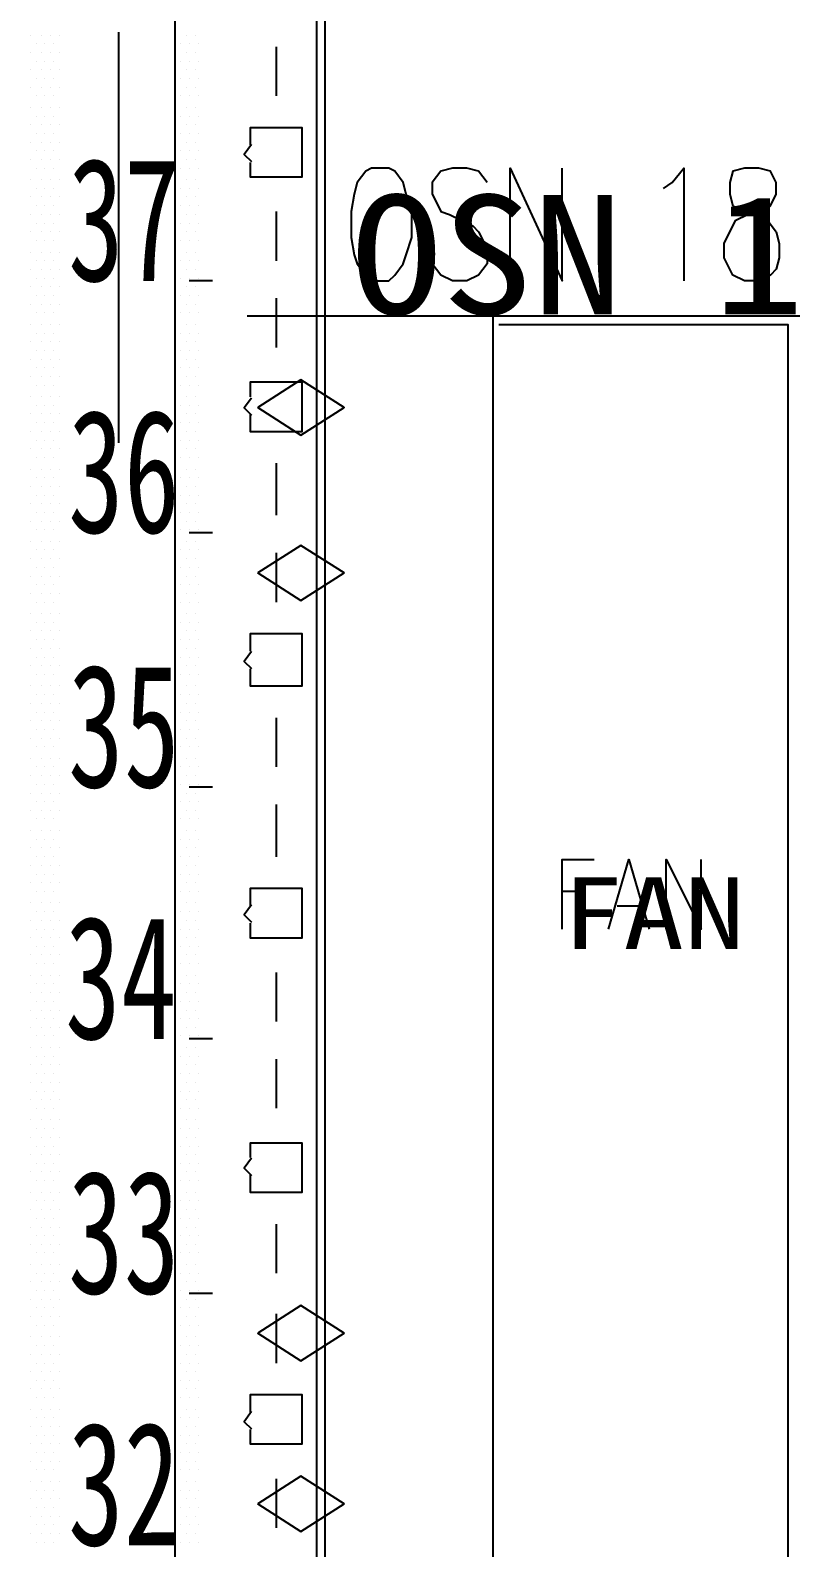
# Model space of a CAD drawing. Header units: metres. Extents: x 17 to 1264, y 17 to 859.
# Drawn here: x 380.9 to 418.7, y 487.7 to 563.3 of the extents above; entities that cross this region are included whole.
import ezdxf

# ---------------------------------------------------------------- set-up
doc = ezdxf.new("R2010")
doc.units = ezdxf.units.M
for name, color, linetype in [('LINES', 7, 'Continuous'), ('POLYLINES', 4, 'Continuous'), ('RECTS', 7, 'Continuous'), ('TEXTS', 3, 'Continuous')]:
    doc.layers.add(name, color=color, linetype=linetype)

msp = doc.modelspace()

# ---------------------------------------------------------------- linework, layer by layer
at = {"layer": 'LINES'}
for p, q in [((395.56, 96.77), (395.56, 692.06)), ((380.87, 563.04), (380.87, 563.04)), ((381.45, 563.04), (381.45, 563.04)), ((381.88, 563.04), (381.88, 563.04)), ((382.31, 563.04), (382.31, 563.04)), ((385.27, 563.18), (385.27, 542.74)), ((388.07, 563.04), (388.07, 563.04)), ((388.65, 563.04), (388.65, 563.04)), ((389.08, 563.04), (389.08, 563.04)), ((380.87, 562.18), (380.87, 562.18)), ((381.16, 562.61), (381.16, 562.61)), ((381.45, 562.18), (381.45, 562.18)), ((381.59, 562.61), (381.59, 562.61)), ((381.88, 562.18), (381.88, 562.18)), ((382.03, 562.61), (382.03, 562.61)), ((382.31, 562.18), (382.31, 562.18)), ((388.07, 562.18), (388.07, 562.18)), ((388.36, 562.61), (388.36, 562.61)), ((388.65, 562.18), (388.65, 562.18)), ((388.79, 562.61), (388.79, 562.61)), ((389.08, 562.18), (389.08, 562.18)), ((389.23, 562.61), (389.23, 562.61)), ((393.11, 562.46), (393.11, 560.02)), ((380.87, 561.31), (380.87, 561.31)), ((381.16, 561.74), (381.16, 561.74)), ((381.45, 561.31), (381.45, 561.31)), ((381.59, 561.74), (381.59, 561.74)), ((381.88, 561.31), (381.88, 561.31)), ((382.03, 561.74), (382.03, 561.74)), ((382.31, 561.31), (382.31, 561.31)), ((388.07, 561.31), (388.07, 561.31)), ((388.36, 561.74), (388.36, 561.74)), ((388.65, 561.31), (388.65, 561.31)), ((388.79, 561.74), (388.79, 561.74)), ((389.08, 561.31), (389.08, 561.31)), ((389.23, 561.74), (389.23, 561.74)), ((380.87, 560.45), (380.87, 560.45)), ((381.16, 560.88), (381.16, 560.88)), ((381.45, 560.45), (381.45, 560.45)), ((381.59, 560.88), (381.59, 560.88)), ((381.88, 560.45), (381.88, 560.45)), ((382.03, 560.88), (382.03, 560.88)), ((382.31, 560.45), (382.31, 560.45)), ((388.07, 560.45), (388.07, 560.45)), ((388.36, 560.88), (388.36, 560.88)), ((388.65, 560.45), (388.65, 560.45)), ((388.79, 560.88), (388.79, 560.88)), ((389.08, 560.45), (389.08, 560.45)), ((389.23, 560.88), (389.23, 560.88)), ((381.16, 560.02), (381.16, 560.02)), ((381.59, 560.02), (381.59, 560.02)), ((382.03, 560.02), (382.03, 560.02)), ((388.36, 560.02), (388.36, 560.02)), ((388.79, 560.02), (388.79, 560.02)), ((389.23, 560.02), (389.23, 560.02)), ((380.87, 559.44), (380.87, 559.44)), ((381.16, 559.01), (381.16, 559.01)), ((381.45, 559.44), (381.45, 559.44)), ((381.59, 559.01), (381.59, 559.01)), ((381.88, 559.44), (381.88, 559.44)), ((382.03, 559.01), (382.03, 559.01)), ((382.31, 559.44), (382.31, 559.44)), ((388.07, 559.44), (388.07, 559.44)), ((388.36, 559.01), (388.36, 559.01)), ((388.65, 559.44), (388.65, 559.44)), ((388.79, 559.01), (388.79, 559.01)), ((389.08, 559.44), (389.08, 559.44)), ((389.23, 559.01), (389.23, 559.01)), ((380.87, 558.58), (380.87, 558.58)), ((381.16, 558.14), (381.16, 558.14)), ((381.45, 558.58), (381.45, 558.58)), ((381.59, 558.14), (381.59, 558.14)), ((381.88, 558.58), (381.88, 558.58)), ((382.03, 558.14), (382.03, 558.14)), ((382.31, 558.58), (382.31, 558.58)), ((388.07, 558.58), (388.07, 558.58)), ((388.36, 558.14), (388.36, 558.14)), ((388.65, 558.58), (388.65, 558.58)), ((388.79, 558.14), (388.79, 558.14)), ((389.08, 558.58), (389.08, 558.58)), ((389.23, 558.14), (389.23, 558.14)), ((380.87, 557.71), (380.87, 557.71)), ((381.45, 557.71), (381.45, 557.71)), ((381.88, 557.71), (381.88, 557.71)), ((382.31, 557.71), (382.31, 557.71)), ((388.07, 557.71), (388.07, 557.71)), ((388.65, 557.71), (388.65, 557.71)), ((389.08, 557.71), (389.08, 557.71)), ((380.87, 556.85), (380.87, 556.85)), ((381.16, 557.28), (381.16, 557.28)), ((381.45, 556.85), (381.45, 556.85)), ((381.59, 557.28), (381.59, 557.28)), ((381.88, 556.85), (381.88, 556.85)), ((382.03, 557.28), (382.03, 557.28)), ((382.31, 556.85), (382.31, 556.85)), ((388.07, 556.85), (388.07, 556.85)), ((388.36, 557.28), (388.36, 557.28)), ((388.65, 556.85), (388.65, 556.85)), ((388.79, 557.28), (388.79, 557.28)), ((389.08, 556.85), (389.08, 556.85)), ((389.23, 557.28), (389.23, 557.28)), ((381.16, 556.42), (381.16, 556.42)), ((381.59, 556.42), (381.59, 556.42)), ((382.03, 556.42), (382.03, 556.42)), ((388.36, 556.42), (388.36, 556.42)), ((388.79, 556.42), (388.79, 556.42)), ((389.23, 556.42), (389.23, 556.42)), ((380.87, 555.84), (380.87, 555.84)), ((381.16, 555.41), (381.16, 555.41)), ((381.45, 555.84), (381.45, 555.84)), ((381.59, 555.41), (381.59, 555.41)), ((381.88, 555.84), (381.88, 555.84)), ((382.03, 555.41), (382.03, 555.41)), ((382.31, 555.84), (382.31, 555.84)), ((388.07, 555.84), (388.07, 555.84)), ((388.36, 555.41), (388.36, 555.41)), ((388.65, 555.84), (388.65, 555.84)), ((388.79, 555.41), (388.79, 555.41)), ((389.08, 555.84), (389.08, 555.84)), ((389.23, 555.41), (389.23, 555.41)), ((380.87, 554.98), (380.87, 554.98)), ((381.16, 554.54), (381.16, 554.54)), ((381.45, 554.98), (381.45, 554.98)), ((381.59, 554.54), (381.59, 554.54)), ((381.88, 554.98), (381.88, 554.98)), ((382.03, 554.54), (382.03, 554.54)), ((382.31, 554.98), (382.31, 554.98)), ((388.07, 554.98), (388.07, 554.98)), ((388.36, 554.54), (388.36, 554.54)), ((388.65, 554.98), (388.65, 554.98)), ((388.79, 554.54), (388.79, 554.54)), ((389.08, 554.98), (389.08, 554.98)), ((389.23, 554.54), (389.23, 554.54)), ((380.87, 554.11), (380.87, 554.11)), ((381.16, 553.68), (381.16, 553.68)), ((381.45, 554.11), (381.45, 554.11)), ((381.59, 553.68), (381.59, 553.68)), ((381.88, 554.11), (381.88, 554.11)), ((382.03, 553.68), (382.03, 553.68)), ((382.31, 554.11), (382.31, 554.11)), ((388.07, 554.11), (388.07, 554.11)), ((388.36, 553.68), (388.36, 553.68)), ((388.65, 554.11), (388.65, 554.11)), ((388.79, 553.68), (388.79, 553.68)), ((389.08, 554.11), (389.08, 554.11)), ((389.23, 553.68), (389.23, 553.68)), ((393.11, 554.26), (393.11, 551.81)), ((380.87, 553.25), (380.87, 553.25)), ((381.45, 553.25), (381.45, 553.25)), ((381.88, 553.25), (381.88, 553.25)), ((382.31, 553.25), (382.31, 553.25)), ((388.07, 553.25), (388.07, 553.25)), ((388.65, 553.25), (388.65, 553.25)), ((389.08, 553.25), (389.08, 553.25)), ((380.87, 552.24), (380.87, 552.24)), ((381.16, 552.82), (381.16, 552.82)), ((381.45, 552.24), (381.45, 552.24)), ((381.59, 552.82), (381.59, 552.82)), ((381.88, 552.24), (381.88, 552.24)), ((382.03, 552.82), (382.03, 552.82)), ((382.31, 552.24), (382.31, 552.24)), ((388.07, 552.24), (388.07, 552.24)), ((388.36, 552.82), (388.36, 552.82)), ((388.65, 552.24), (388.65, 552.24)), ((388.79, 552.82), (388.79, 552.82)), ((389.08, 552.24), (389.08, 552.24)), ((389.23, 552.82), (389.23, 552.82)), ((380.87, 551.38), (380.87, 551.38)), ((381.16, 551.81), (381.16, 551.81)), ((381.45, 551.38), (381.45, 551.38)), ((381.59, 551.81), (381.59, 551.81)), ((381.88, 551.38), (381.88, 551.38)), ((382.03, 551.81), (382.03, 551.81)), ((382.31, 551.38), (382.31, 551.38)), ((388.07, 551.38), (388.07, 551.38)), ((388.36, 551.81), (388.36, 551.81)), ((388.65, 551.38), (388.65, 551.38)), ((388.79, 551.81), (388.79, 551.81)), ((389.08, 551.38), (389.08, 551.38)), ((389.23, 551.81), (389.23, 551.81)), ((381.16, 550.94), (381.16, 550.94)), ((381.59, 550.94), (381.59, 550.94)), ((382.03, 550.94), (382.03, 550.94)), ((388.36, 550.94), (388.36, 550.94)), ((388.79, 550.94), (388.79, 550.94)), ((389.95, 550.8), (388.79, 550.8)), ((389.23, 550.94), (389.23, 550.94)), ((380.87, 550.51), (380.87, 550.51)), ((381.16, 550.08), (381.16, 550.08)), ((381.45, 550.51), (381.45, 550.51)), ((381.59, 550.08), (381.59, 550.08)), ((381.88, 550.51), (381.88, 550.51)), ((382.03, 550.08), (382.03, 550.08)), ((382.31, 550.51), (382.31, 550.51)), ((388.07, 550.51), (388.07, 550.51)), ((388.36, 550.08), (388.36, 550.08)), ((388.65, 550.51), (388.65, 550.51)), ((388.79, 550.08), (388.79, 550.08)), ((389.08, 550.51), (389.08, 550.51)), ((389.23, 550.08), (389.23, 550.08)), ((393.11, 549.94), (393.11, 547.49)), ((380.87, 549.65), (380.87, 549.65)), ((381.16, 549.22), (381.16, 549.22)), ((381.45, 549.65), (381.45, 549.65)), ((381.59, 549.22), (381.59, 549.22)), ((381.88, 549.65), (381.88, 549.65)), ((382.03, 549.22), (382.03, 549.22)), ((382.31, 549.65), (382.31, 549.65)), ((388.07, 549.65), (388.07, 549.65)), ((388.36, 549.22), (388.36, 549.22)), ((388.65, 549.65), (388.65, 549.65)), ((388.79, 549.22), (388.79, 549.22)), ((389.08, 549.65), (389.08, 549.65)), ((389.23, 549.22), (389.23, 549.22)), ((380.87, 548.64), (380.87, 548.64)), ((381.45, 548.64), (381.45, 548.64)), ((381.88, 548.64), (381.88, 548.64)), ((382.31, 548.64), (382.31, 548.64)), ((388.07, 548.64), (388.07, 548.64)), ((388.65, 548.64), (388.65, 548.64)), ((389.08, 548.64), (389.08, 548.64)), ((380.87, 547.78), (380.87, 547.78)), ((381.16, 548.21), (381.16, 548.21)), ((381.45, 547.78), (381.45, 547.78)), ((381.59, 548.21), (381.59, 548.21)), ((381.88, 547.78), (381.88, 547.78)), ((382.03, 548.21), (382.03, 548.21)), ((382.31, 547.78), (382.31, 547.78)), ((388.07, 547.78), (388.07, 547.78)), ((388.36, 548.21), (388.36, 548.21)), ((388.65, 547.78), (388.65, 547.78)), ((388.79, 548.21), (388.79, 548.21)), ((389.08, 547.78), (389.08, 547.78)), ((389.23, 548.21), (389.23, 548.21)), ((380.87, 546.91), (380.87, 546.91)), ((381.16, 547.34), (381.16, 547.34)), ((381.45, 546.91), (381.45, 546.91)), ((381.59, 547.34), (381.59, 547.34)), ((381.88, 546.91), (381.88, 546.91)), ((382.03, 547.34), (382.03, 547.34)), ((382.31, 546.91), (382.31, 546.91)), ((388.07, 546.91), (388.07, 546.91)), ((388.36, 547.34), (388.36, 547.34)), ((388.65, 546.91), (388.65, 546.91)), ((388.79, 547.34), (388.79, 547.34)), ((389.08, 546.91), (389.08, 546.91)), ((389.23, 547.34), (389.23, 547.34)), ((380.87, 546.05), (380.87, 546.05)), ((381.16, 546.48), (381.16, 546.48)), ((381.45, 546.05), (381.45, 546.05)), ((381.59, 546.48), (381.59, 546.48)), ((381.88, 546.05), (381.88, 546.05)), ((382.03, 546.48), (382.03, 546.48)), ((382.31, 546.05), (382.31, 546.05)), ((388.07, 546.05), (388.07, 546.05)), ((388.36, 546.48), (388.36, 546.48)), ((388.65, 546.05), (388.65, 546.05)), ((388.79, 546.48), (388.79, 546.48)), ((389.08, 546.05), (389.08, 546.05)), ((389.23, 546.48), (389.23, 546.48)), ((381.16, 545.62), (381.16, 545.62)), ((381.59, 545.62), (381.59, 545.62)), ((382.03, 545.62), (382.03, 545.62)), ((388.36, 545.62), (388.36, 545.62)), ((388.79, 545.62), (388.79, 545.62)), ((389.23, 545.62), (389.23, 545.62)), ((380.87, 545.04), (380.87, 545.04)), ((381.16, 544.61), (381.16, 544.61)), ((381.45, 545.04), (381.45, 545.04)), ((381.59, 544.61), (381.59, 544.61)), ((381.88, 545.04), (381.88, 545.04)), ((382.03, 544.61), (382.03, 544.61)), ((382.31, 545.04), (382.31, 545.04)), ((388.07, 545.04), (388.07, 545.04)), ((388.36, 544.61), (388.36, 544.61)), ((388.65, 545.04), (388.65, 545.04)), ((388.79, 544.61), (388.79, 544.61)), ((389.08, 545.04), (389.08, 545.04)), ((389.23, 544.61), (389.23, 544.61)), ((380.87, 544.18), (380.87, 544.18)), ((381.45, 544.18), (381.45, 544.18)), ((381.88, 544.18), (381.88, 544.18)), ((382.31, 544.18), (382.31, 544.18)), ((388.07, 544.18), (388.07, 544.18)), ((388.65, 544.18), (388.65, 544.18)), ((389.08, 544.18), (389.08, 544.18)), ((380.87, 543.31), (380.87, 543.31)), ((381.16, 543.74), (381.16, 543.74)), ((381.45, 543.31), (381.45, 543.31)), ((381.59, 543.74), (381.59, 543.74)), ((381.88, 543.31), (381.88, 543.31)), ((382.03, 543.74), (382.03, 543.74)), ((382.31, 543.31), (382.31, 543.31)), ((388.07, 543.31), (388.07, 543.31)), ((388.36, 543.74), (388.36, 543.74)), ((388.65, 543.31), (388.65, 543.31)), ((388.79, 543.74), (388.79, 543.74)), ((389.08, 543.31), (389.08, 543.31)), ((389.23, 543.74), (389.23, 543.74)), ((380.87, 542.45), (380.87, 542.45)), ((381.16, 542.88), (381.16, 542.88)), ((381.45, 542.45), (381.45, 542.45)), ((381.59, 542.88), (381.59, 542.88)), ((381.88, 542.45), (381.88, 542.45)), ((382.03, 542.88), (382.03, 542.88)), ((382.31, 542.45), (382.31, 542.45)), ((388.07, 542.45), (388.07, 542.45)), ((388.36, 542.88), (388.36, 542.88)), ((388.65, 542.45), (388.65, 542.45)), ((388.79, 542.88), (388.79, 542.88)), ((389.08, 542.45), (389.08, 542.45)), ((389.23, 542.88), (389.23, 542.88)), ((381.16, 542.02), (381.16, 542.02)), ((381.59, 542.02), (381.59, 542.02)), ((382.03, 542.02), (382.03, 542.02)), ((388.36, 542.02), (388.36, 542.02)), ((388.79, 542.02), (388.79, 542.02)), ((389.23, 542.02), (389.23, 542.02)), ((393.11, 541.73), (393.11, 539.14)), ((380.87, 541.44), (380.87, 541.44)), ((381.16, 541.01), (381.16, 541.01)), ((381.45, 541.44), (381.45, 541.44)), ((381.59, 541.01), (381.59, 541.01)), ((381.88, 541.44), (381.88, 541.44)), ((382.03, 541.01), (382.03, 541.01)), ((382.31, 541.44), (382.31, 541.44)), ((388.07, 541.44), (388.07, 541.44)), ((388.36, 541.01), (388.36, 541.01)), ((388.65, 541.44), (388.65, 541.44)), ((388.79, 541.01), (388.79, 541.01)), ((389.08, 541.44), (389.08, 541.44)), ((389.23, 541.01), (389.23, 541.01)), ((380.87, 540.58), (380.87, 540.58)), ((381.16, 540.14), (381.16, 540.14)), ((381.45, 540.58), (381.45, 540.58)), ((381.59, 540.14), (381.59, 540.14)), ((381.88, 540.58), (381.88, 540.58)), ((382.03, 540.14), (382.03, 540.14)), ((382.31, 540.58), (382.31, 540.58)), ((388.07, 540.58), (388.07, 540.58)), ((388.36, 540.14), (388.36, 540.14)), ((388.65, 540.58), (388.65, 540.58)), ((388.79, 540.14), (388.79, 540.14)), ((389.08, 540.58), (389.08, 540.58)), ((389.23, 540.14), (389.23, 540.14)), ((380.87, 539.71), (380.87, 539.71)), ((381.16, 539.28), (381.16, 539.28)), ((381.45, 539.71), (381.45, 539.71)), ((381.59, 539.28), (381.59, 539.28)), ((381.88, 539.71), (381.88, 539.71)), ((382.03, 539.28), (382.03, 539.28)), ((382.31, 539.71), (382.31, 539.71)), ((388.07, 539.71), (388.07, 539.71)), ((388.36, 539.28), (388.36, 539.28)), ((388.65, 539.71), (388.65, 539.71)), ((388.79, 539.28), (388.79, 539.28)), ((389.08, 539.71), (389.08, 539.71)), ((389.23, 539.28), (389.23, 539.28)), ((380.87, 538.85), (380.87, 538.85)), ((381.45, 538.85), (381.45, 538.85)), ((381.88, 538.85), (381.88, 538.85)), ((382.31, 538.85), (382.31, 538.85)), ((388.07, 538.85), (388.07, 538.85)), ((388.65, 538.85), (388.65, 538.85)), ((389.08, 538.85), (389.08, 538.85)), ((380.87, 537.84), (380.87, 537.84)), ((381.16, 538.42), (381.16, 538.42)), ((381.45, 537.84), (381.45, 537.84)), ((381.59, 538.42), (381.59, 538.42)), ((381.88, 537.84), (381.88, 537.84)), ((382.03, 538.42), (382.03, 538.42)), ((382.31, 537.84), (382.31, 537.84)), ((388.07, 537.84), (388.07, 537.84)), ((388.36, 538.42), (388.36, 538.42)), ((388.65, 537.84), (388.65, 537.84)), ((388.79, 538.42), (388.79, 538.42)), ((389.95, 538.27), (388.79, 538.27)), ((389.08, 537.84), (389.08, 537.84)), ((389.23, 538.42), (389.23, 538.42)), ((381.16, 537.41), (381.16, 537.41)), ((381.59, 537.41), (381.59, 537.41)), ((382.03, 537.41), (382.03, 537.41)), ((388.36, 537.41), (388.36, 537.41)), ((388.79, 537.41), (388.79, 537.41)), ((389.23, 537.41), (389.23, 537.41)), ((393.11, 537.26), (393.11, 534.82)), ((380.87, 536.98), (380.87, 536.98)), ((381.16, 536.54), (381.16, 536.54)), ((381.45, 536.98), (381.45, 536.98)), ((381.59, 536.54), (381.59, 536.54)), ((381.88, 536.98), (381.88, 536.98)), ((382.03, 536.54), (382.03, 536.54)), ((382.31, 536.98), (382.31, 536.98)), ((388.07, 536.98), (388.07, 536.98)), ((388.36, 536.54), (388.36, 536.54)), ((388.65, 536.98), (388.65, 536.98)), ((388.79, 536.54), (388.79, 536.54)), ((389.08, 536.98), (389.08, 536.98)), ((389.23, 536.54), (389.23, 536.54)), ((380.87, 536.11), (380.87, 536.11)), ((381.16, 535.68), (381.16, 535.68)), ((381.45, 536.11), (381.45, 536.11)), ((381.59, 535.68), (381.59, 535.68)), ((381.88, 536.11), (381.88, 536.11)), ((382.03, 535.68), (382.03, 535.68)), ((382.31, 536.11), (382.31, 536.11)), ((388.07, 536.11), (388.07, 536.11)), ((388.36, 535.68), (388.36, 535.68)), ((388.65, 536.11), (388.65, 536.11)), ((388.79, 535.68), (388.79, 535.68)), ((389.08, 536.11), (389.08, 536.11)), ((389.23, 535.68), (389.23, 535.68)), ((380.87, 535.25), (380.87, 535.25)), ((381.16, 534.82), (381.16, 534.82)), ((381.45, 535.25), (381.45, 535.25)), ((381.59, 534.82), (381.59, 534.82)), ((381.88, 535.25), (381.88, 535.25)), ((382.03, 534.82), (382.03, 534.82)), ((382.31, 535.25), (382.31, 535.25)), ((388.07, 535.25), (388.07, 535.25)), ((388.36, 534.82), (388.36, 534.82)), ((388.65, 535.25), (388.65, 535.25)), ((388.79, 534.82), (388.79, 534.82)), ((389.08, 535.25), (389.08, 535.25)), ((389.23, 534.82), (389.23, 534.82)), ((380.87, 534.24), (380.87, 534.24)), ((381.45, 534.24), (381.45, 534.24)), ((381.88, 534.24), (381.88, 534.24)), ((382.31, 534.24), (382.31, 534.24)), ((388.07, 534.24), (388.07, 534.24)), ((388.65, 534.24), (388.65, 534.24)), ((389.08, 534.24), (389.08, 534.24)), ((380.87, 533.38), (380.87, 533.38)), ((381.16, 533.81), (381.16, 533.81)), ((381.45, 533.38), (381.45, 533.38)), ((381.59, 533.81), (381.59, 533.81)), ((381.88, 533.38), (381.88, 533.38)), ((382.03, 533.81), (382.03, 533.81)), ((382.31, 533.38), (382.31, 533.38)), ((388.07, 533.38), (388.07, 533.38)), ((388.36, 533.81), (388.36, 533.81)), ((388.65, 533.38), (388.65, 533.38)), ((388.79, 533.81), (388.79, 533.81)), ((389.08, 533.38), (389.08, 533.38)), ((389.23, 533.81), (389.23, 533.81)), ((380.87, 532.51), (380.87, 532.51)), ((381.16, 532.94), (381.16, 532.94)), ((381.45, 532.51), (381.45, 532.51)), ((381.59, 532.94), (381.59, 532.94)), ((381.88, 532.51), (381.88, 532.51)), ((382.03, 532.94), (382.03, 532.94)), ((382.31, 532.51), (382.31, 532.51)), ((388.07, 532.51), (388.07, 532.51)), ((388.36, 532.94), (388.36, 532.94)), ((388.65, 532.51), (388.65, 532.51)), ((388.79, 532.94), (388.79, 532.94)), ((389.08, 532.51), (389.08, 532.51)), ((389.23, 532.94), (389.23, 532.94)), ((381.16, 532.08), (381.16, 532.08)), ((381.59, 532.08), (381.59, 532.08)), ((382.03, 532.08), (382.03, 532.08)), ((388.36, 532.08), (388.36, 532.08)), ((388.79, 532.08), (388.79, 532.08)), ((389.23, 532.08), (389.23, 532.08)), ((380.87, 531.65), (380.87, 531.65)), ((381.16, 531.22), (381.16, 531.22)), ((381.45, 531.65), (381.45, 531.65)), ((381.59, 531.22), (381.59, 531.22)), ((381.88, 531.65), (381.88, 531.65)), ((382.03, 531.22), (382.03, 531.22)), ((382.31, 531.65), (382.31, 531.65)), ((388.07, 531.65), (388.07, 531.65)), ((388.36, 531.22), (388.36, 531.22)), ((388.65, 531.65), (388.65, 531.65)), ((388.79, 531.22), (388.79, 531.22)), ((389.08, 531.65), (389.08, 531.65)), ((389.23, 531.22), (389.23, 531.22)), ((380.87, 530.64), (380.87, 530.64)), ((381.16, 530.21), (381.16, 530.21)), ((381.45, 530.64), (381.45, 530.64)), ((381.59, 530.21), (381.59, 530.21)), ((381.88, 530.64), (381.88, 530.64)), ((382.03, 530.21), (382.03, 530.21)), ((382.31, 530.64), (382.31, 530.64)), ((388.07, 530.64), (388.07, 530.64)), ((388.36, 530.21), (388.36, 530.21)), ((388.65, 530.64), (388.65, 530.64)), ((388.79, 530.21), (388.79, 530.21)), ((389.08, 530.64), (389.08, 530.64)), ((389.23, 530.21), (389.23, 530.21)), ((380.87, 529.78), (380.87, 529.78)), ((381.45, 529.78), (381.45, 529.78)), ((381.88, 529.78), (381.88, 529.78)), ((382.31, 529.78), (382.31, 529.78)), ((388.07, 529.78), (388.07, 529.78)), ((388.65, 529.78), (388.65, 529.78)), ((389.08, 529.78), (389.08, 529.78)), ((380.87, 528.91), (380.87, 528.91)), ((381.16, 529.34), (381.16, 529.34)), ((381.45, 528.91), (381.45, 528.91)), ((381.59, 529.34), (381.59, 529.34)), ((381.88, 528.91), (381.88, 528.91)), ((382.03, 529.34), (382.03, 529.34)), ((382.31, 528.91), (382.31, 528.91)), ((388.07, 528.91), (388.07, 528.91)), ((388.36, 529.34), (388.36, 529.34)), ((388.65, 528.91), (388.65, 528.91)), ((388.79, 529.34), (388.79, 529.34)), ((389.08, 528.91), (389.08, 528.91)), ((389.23, 529.34), (389.23, 529.34)), ((393.11, 529.06), (393.11, 526.61)), ((380.87, 528.05), (380.87, 528.05)), ((381.16, 528.48), (381.16, 528.48)), ((381.45, 528.05), (381.45, 528.05)), ((381.59, 528.48), (381.59, 528.48)), ((381.88, 528.05), (381.88, 528.05)), ((382.03, 528.48), (382.03, 528.48)), ((382.31, 528.05), (382.31, 528.05)), ((388.07, 528.05), (388.07, 528.05)), ((388.36, 528.48), (388.36, 528.48)), ((388.65, 528.05), (388.65, 528.05)), ((388.79, 528.48), (388.79, 528.48)), ((389.08, 528.05), (389.08, 528.05)), ((389.23, 528.48), (389.23, 528.48)), ((381.16, 527.62), (381.16, 527.62)), ((381.59, 527.62), (381.59, 527.62)), ((382.03, 527.62), (382.03, 527.62)), ((388.36, 527.62), (388.36, 527.62)), ((388.79, 527.62), (388.79, 527.62)), ((389.23, 527.62), (389.23, 527.62)), ((380.87, 527.04), (380.87, 527.04)), ((381.16, 526.61), (381.16, 526.61)), ((381.45, 527.04), (381.45, 527.04)), ((381.59, 526.61), (381.59, 526.61)), ((381.88, 527.04), (381.88, 527.04)), ((382.03, 526.61), (382.03, 526.61)), ((382.31, 527.04), (382.31, 527.04)), ((388.07, 527.04), (388.07, 527.04)), ((388.36, 526.61), (388.36, 526.61)), ((388.65, 527.04), (388.65, 527.04)), ((388.79, 526.61), (388.79, 526.61)), ((389.08, 527.04), (389.08, 527.04)), ((389.23, 526.61), (389.23, 526.61)), ((380.87, 526.18), (380.87, 526.18)), ((381.16, 525.74), (381.16, 525.74)), ((381.45, 526.18), (381.45, 526.18)), ((381.59, 525.74), (381.59, 525.74)), ((381.88, 526.18), (381.88, 526.18)), ((382.03, 525.74), (382.03, 525.74)), ((382.31, 526.18), (382.31, 526.18)), ((388.07, 526.18), (388.07, 526.18)), ((388.36, 525.74), (388.36, 525.74)), ((388.65, 526.18), (388.65, 526.18)), ((388.79, 525.74), (388.79, 525.74)), ((389.08, 526.18), (389.08, 526.18)), ((389.23, 525.74), (389.23, 525.74)), ((380.87, 525.31), (380.87, 525.31)), ((381.45, 525.31), (381.45, 525.31)), ((381.88, 525.31), (381.88, 525.31)), ((382.31, 525.31), (382.31, 525.31)), ((388.07, 525.31), (388.07, 525.31)), ((388.65, 525.31), (388.65, 525.31)), ((389.95, 525.6), (388.79, 525.6)), ((389.08, 525.31), (389.08, 525.31)), ((380.87, 524.45), (380.87, 524.45)), ((381.16, 524.88), (381.16, 524.88)), ((381.45, 524.45), (381.45, 524.45)), ((381.59, 524.88), (381.59, 524.88)), ((381.88, 524.45), (381.88, 524.45)), ((382.03, 524.88), (382.03, 524.88)), ((382.31, 524.45), (382.31, 524.45)), ((388.07, 524.45), (388.07, 524.45)), ((388.36, 524.88), (388.36, 524.88)), ((388.65, 524.45), (388.65, 524.45)), ((388.79, 524.88), (388.79, 524.88)), ((389.08, 524.45), (389.08, 524.45)), ((389.23, 524.88), (389.23, 524.88)), ((393.11, 524.74), (393.11, 522.14)), ((380.87, 523.44), (380.87, 523.44)), ((381.16, 524.02), (381.16, 524.02)), ((381.45, 523.44), (381.45, 523.44)), ((381.59, 524.02), (381.59, 524.02)), ((381.88, 523.44), (381.88, 523.44)), ((382.03, 524.02), (382.03, 524.02)), ((382.31, 523.44), (382.31, 523.44)), ((388.07, 523.44), (388.07, 523.44)), ((388.36, 524.02), (388.36, 524.02)), ((388.65, 523.44), (388.65, 523.44)), ((388.79, 524.02), (388.79, 524.02)), ((389.08, 523.44), (389.08, 523.44)), ((389.23, 524.02), (389.23, 524.02)), ((381.16, 523.01), (381.16, 523.01)), ((381.59, 523.01), (381.59, 523.01)), ((382.03, 523.01), (382.03, 523.01)), ((388.36, 523.01), (388.36, 523.01)), ((388.79, 523.01), (388.79, 523.01)), ((389.23, 523.01), (389.23, 523.01)), ((380.87, 522.58), (380.87, 522.58)), ((381.16, 522.14), (381.16, 522.14)), ((381.45, 522.58), (381.45, 522.58)), ((381.59, 522.14), (381.59, 522.14)), ((381.88, 522.58), (381.88, 522.58)), ((382.03, 522.14), (382.03, 522.14)), ((382.31, 522.58), (382.31, 522.58)), ((388.07, 522.58), (388.07, 522.58)), ((388.36, 522.14), (388.36, 522.14)), ((388.65, 522.58), (388.65, 522.58)), ((388.79, 522.14), (388.79, 522.14)), ((389.08, 522.58), (389.08, 522.58)), ((389.23, 522.14), (389.23, 522.14)), ((380.87, 521.71), (380.87, 521.71)), ((381.16, 521.28), (381.16, 521.28)), ((381.45, 521.71), (381.45, 521.71)), ((381.59, 521.28), (381.59, 521.28)), ((381.88, 521.71), (381.88, 521.71)), ((382.03, 521.28), (382.03, 521.28)), ((382.31, 521.71), (382.31, 521.71)), ((388.07, 521.71), (388.07, 521.71)), ((388.36, 521.28), (388.36, 521.28)), ((388.65, 521.71), (388.65, 521.71)), ((388.79, 521.28), (388.79, 521.28)), ((389.08, 521.71), (389.08, 521.71)), ((389.23, 521.28), (389.23, 521.28)), ((380.87, 520.85), (380.87, 520.85)), ((381.16, 520.42), (381.16, 520.42)), ((381.45, 520.85), (381.45, 520.85)), ((381.59, 520.42), (381.59, 520.42)), ((381.88, 520.85), (381.88, 520.85)), ((382.03, 520.42), (382.03, 520.42)), ((382.31, 520.85), (382.31, 520.85)), ((388.07, 520.85), (388.07, 520.85)), ((388.36, 520.42), (388.36, 520.42)), ((388.65, 520.85), (388.65, 520.85)), ((388.79, 520.42), (388.79, 520.42)), ((389.08, 520.85), (389.08, 520.85)), ((389.23, 520.42), (389.23, 520.42)), ((407.37, 520.42), (408.38, 520.42)), ((380.87, 519.84), (380.87, 519.84)), ((381.45, 519.84), (381.45, 519.84)), ((381.88, 519.84), (381.88, 519.84)), ((382.31, 519.84), (382.31, 519.84)), ((388.07, 519.84), (388.07, 519.84)), ((388.65, 519.84), (388.65, 519.84)), ((389.08, 519.84), (389.08, 519.84)), ((410.11, 519.7), (411.4, 519.7)), ((380.87, 518.98), (380.87, 518.98)), ((381.16, 519.41), (381.16, 519.41)), ((381.45, 518.98), (381.45, 518.98)), ((381.59, 519.41), (381.59, 519.41)), ((381.88, 518.98), (381.88, 518.98)), ((382.03, 519.41), (382.03, 519.41)), ((382.31, 518.98), (382.31, 518.98)), ((388.07, 518.98), (388.07, 518.98)), ((388.36, 519.41), (388.36, 519.41)), ((388.65, 518.98), (388.65, 518.98)), ((388.79, 519.41), (388.79, 519.41)), ((389.08, 518.98), (389.08, 518.98)), ((389.23, 519.41), (389.23, 519.41)), ((380.87, 518.11), (380.87, 518.11)), ((381.16, 518.54), (381.16, 518.54)), ((381.45, 518.11), (381.45, 518.11)), ((381.59, 518.54), (381.59, 518.54)), ((381.88, 518.11), (381.88, 518.11)), ((382.03, 518.54), (382.03, 518.54)), ((382.31, 518.11), (382.31, 518.11)), ((388.07, 518.11), (388.07, 518.11)), ((388.36, 518.54), (388.36, 518.54)), ((388.65, 518.11), (388.65, 518.11)), ((388.79, 518.54), (388.79, 518.54)), ((389.08, 518.11), (389.08, 518.11)), ((389.23, 518.54), (389.23, 518.54)), ((381.16, 517.68), (381.16, 517.68)), ((381.59, 517.68), (381.59, 517.68)), ((382.03, 517.68), (382.03, 517.68)), ((388.36, 517.68), (388.36, 517.68)), ((388.79, 517.68), (388.79, 517.68)), ((389.23, 517.68), (389.23, 517.68)), ((380.87, 517.25), (380.87, 517.25)), ((381.16, 516.82), (381.16, 516.82)), ((381.45, 517.25), (381.45, 517.25)), ((381.59, 516.82), (381.59, 516.82)), ((381.88, 517.25), (381.88, 517.25)), ((382.03, 516.82), (382.03, 516.82)), ((382.31, 517.25), (382.31, 517.25)), ((388.07, 517.25), (388.07, 517.25)), ((388.36, 516.82), (388.36, 516.82)), ((388.65, 517.25), (388.65, 517.25)), ((388.79, 516.82), (388.79, 516.82)), ((389.08, 517.25), (389.08, 517.25)), ((389.23, 516.82), (389.23, 516.82)), ((380.87, 516.24), (380.87, 516.24)), ((381.45, 516.24), (381.45, 516.24)), ((381.88, 516.24), (381.88, 516.24)), ((382.31, 516.24), (382.31, 516.24)), ((388.07, 516.24), (388.07, 516.24)), ((388.65, 516.24), (388.65, 516.24)), ((389.08, 516.24), (389.08, 516.24)), ((393.11, 516.38), (393.11, 513.94)), ((380.87, 515.38), (380.87, 515.38)), ((381.16, 515.81), (381.16, 515.81)), ((381.45, 515.38), (381.45, 515.38)), ((381.59, 515.81), (381.59, 515.81)), ((381.88, 515.38), (381.88, 515.38)), ((382.03, 515.81), (382.03, 515.81)), ((382.31, 515.38), (382.31, 515.38)), ((388.07, 515.38), (388.07, 515.38)), ((388.36, 515.81), (388.36, 515.81)), ((388.65, 515.38), (388.65, 515.38)), ((388.79, 515.81), (388.79, 515.81)), ((389.08, 515.38), (389.08, 515.38)), ((389.23, 515.81), (389.23, 515.81)), ((380.87, 514.51), (380.87, 514.51)), ((381.16, 514.94), (381.16, 514.94)), ((381.45, 514.51), (381.45, 514.51)), ((381.59, 514.94), (381.59, 514.94)), ((381.88, 514.51), (381.88, 514.51)), ((382.03, 514.94), (382.03, 514.94)), ((382.31, 514.51), (382.31, 514.51)), ((388.07, 514.51), (388.07, 514.51)), ((388.36, 514.94), (388.36, 514.94)), ((388.65, 514.51), (388.65, 514.51)), ((388.79, 514.94), (388.79, 514.94)), ((389.08, 514.51), (389.08, 514.51)), ((389.23, 514.94), (389.23, 514.94)), ((380.87, 513.65), (380.87, 513.65)), ((381.16, 514.08), (381.16, 514.08)), ((381.45, 513.65), (381.45, 513.65)), ((381.59, 514.08), (381.59, 514.08)), ((381.88, 513.65), (381.88, 513.65)), ((382.03, 514.08), (382.03, 514.08)), ((382.31, 513.65), (382.31, 513.65)), ((388.07, 513.65), (388.07, 513.65)), ((388.36, 514.08), (388.36, 514.08)), ((388.65, 513.65), (388.65, 513.65)), ((388.79, 514.08), (388.79, 514.08)), ((389.08, 513.65), (389.08, 513.65)), ((389.23, 514.08), (389.23, 514.08)), ((381.16, 513.22), (381.16, 513.22)), ((381.59, 513.22), (381.59, 513.22)), ((382.03, 513.22), (382.03, 513.22)), ((388.36, 513.22), (388.36, 513.22)), ((388.79, 513.22), (388.79, 513.22)), ((389.95, 513.07), (388.79, 513.07)), ((389.23, 513.22), (389.23, 513.22)), ((380.87, 512.64), (380.87, 512.64)), ((381.16, 512.21), (381.16, 512.21)), ((381.45, 512.64), (381.45, 512.64)), ((381.59, 512.21), (381.59, 512.21)), ((381.88, 512.64), (381.88, 512.64)), ((382.03, 512.21), (382.03, 512.21)), ((382.31, 512.64), (382.31, 512.64)), ((388.07, 512.64), (388.07, 512.64)), ((388.36, 512.21), (388.36, 512.21)), ((388.65, 512.64), (388.65, 512.64)), ((388.79, 512.21), (388.79, 512.21)), ((389.08, 512.64), (389.08, 512.64)), ((389.23, 512.21), (389.23, 512.21)), ((393.11, 512.06), (393.11, 509.62)), ((380.87, 511.78), (380.87, 511.78)), ((381.16, 511.34), (381.16, 511.34)), ((381.45, 511.78), (381.45, 511.78)), ((381.59, 511.34), (381.59, 511.34)), ((381.88, 511.78), (381.88, 511.78)), ((382.03, 511.34), (382.03, 511.34)), ((382.31, 511.78), (382.31, 511.78)), ((388.07, 511.78), (388.07, 511.78)), ((388.36, 511.34), (388.36, 511.34)), ((388.65, 511.78), (388.65, 511.78)), ((388.79, 511.34), (388.79, 511.34)), ((389.08, 511.78), (389.08, 511.78)), ((389.23, 511.34), (389.23, 511.34)), ((380.87, 510.91), (380.87, 510.91)), ((381.45, 510.91), (381.45, 510.91)), ((381.88, 510.91), (381.88, 510.91)), ((382.31, 510.91), (382.31, 510.91)), ((388.07, 510.91), (388.07, 510.91)), ((388.65, 510.91), (388.65, 510.91)), ((389.08, 510.91), (389.08, 510.91)), ((380.87, 510.05), (380.87, 510.05)), ((381.16, 510.48), (381.16, 510.48)), ((381.45, 510.05), (381.45, 510.05)), ((381.59, 510.48), (381.59, 510.48)), ((381.88, 510.05), (381.88, 510.05)), ((382.03, 510.48), (382.03, 510.48)), ((382.31, 510.05), (382.31, 510.05)), ((388.07, 510.05), (388.07, 510.05)), ((388.36, 510.48), (388.36, 510.48)), ((388.65, 510.05), (388.65, 510.05)), ((388.79, 510.48), (388.79, 510.48)), ((389.08, 510.05), (389.08, 510.05)), ((389.23, 510.48), (389.23, 510.48)), ((380.87, 509.04), (380.87, 509.04)), ((381.16, 509.62), (381.16, 509.62)), ((381.45, 509.04), (381.45, 509.04)), ((381.59, 509.62), (381.59, 509.62)), ((381.88, 509.04), (381.88, 509.04)), ((382.03, 509.62), (382.03, 509.62)), ((382.31, 509.04), (382.31, 509.04)), ((388.07, 509.04), (388.07, 509.04)), ((388.36, 509.62), (388.36, 509.62)), ((388.65, 509.04), (388.65, 509.04)), ((388.79, 509.62), (388.79, 509.62)), ((389.08, 509.04), (389.08, 509.04)), ((389.23, 509.62), (389.23, 509.62)), ((381.16, 508.61), (381.16, 508.61)), ((381.59, 508.61), (381.59, 508.61)), ((382.03, 508.61), (382.03, 508.61)), ((388.36, 508.61), (388.36, 508.61)), ((388.79, 508.61), (388.79, 508.61)), ((389.23, 508.61), (389.23, 508.61)), ((380.87, 508.18), (380.87, 508.18)), ((381.16, 507.74), (381.16, 507.74)), ((381.45, 508.18), (381.45, 508.18)), ((381.59, 507.74), (381.59, 507.74)), ((381.88, 508.18), (381.88, 508.18)), ((382.03, 507.74), (382.03, 507.74)), ((382.31, 508.18), (382.31, 508.18)), ((388.07, 508.18), (388.07, 508.18)), ((388.36, 507.74), (388.36, 507.74)), ((388.65, 508.18), (388.65, 508.18)), ((388.79, 507.74), (388.79, 507.74)), ((389.08, 508.18), (389.08, 508.18)), ((389.23, 507.74), (389.23, 507.74)), ((380.87, 507.31), (380.87, 507.31)), ((381.16, 506.88), (381.16, 506.88)), ((381.45, 507.31), (381.45, 507.31)), ((381.59, 506.88), (381.59, 506.88)), ((381.88, 507.31), (381.88, 507.31)), ((382.03, 506.88), (382.03, 506.88)), ((382.31, 507.31), (382.31, 507.31)), ((388.07, 507.31), (388.07, 507.31)), ((388.36, 506.88), (388.36, 506.88)), ((388.65, 507.31), (388.65, 507.31)), ((388.79, 506.88), (388.79, 506.88)), ((389.08, 507.31), (389.08, 507.31)), ((389.23, 506.88), (389.23, 506.88)), ((380.87, 506.45), (380.87, 506.45)), ((381.16, 506.02), (381.16, 506.02)), ((381.45, 506.45), (381.45, 506.45)), ((381.59, 506.02), (381.59, 506.02)), ((381.88, 506.45), (381.88, 506.45)), ((382.03, 506.02), (382.03, 506.02)), ((382.31, 506.45), (382.31, 506.45)), ((388.07, 506.45), (388.07, 506.45)), ((388.36, 506.02), (388.36, 506.02)), ((388.65, 506.45), (388.65, 506.45)), ((388.79, 506.02), (388.79, 506.02)), ((389.08, 506.45), (389.08, 506.45)), ((389.23, 506.02), (389.23, 506.02)), ((380.87, 505.44), (380.87, 505.44)), ((381.45, 505.44), (381.45, 505.44)), ((381.88, 505.44), (381.88, 505.44)), ((382.31, 505.44), (382.31, 505.44)), ((388.07, 505.44), (388.07, 505.44)), ((388.65, 505.44), (388.65, 505.44)), ((389.08, 505.44), (389.08, 505.44)), ((380.87, 504.58), (380.87, 504.58)), ((381.16, 505.01), (381.16, 505.01)), ((381.45, 504.58), (381.45, 504.58)), ((381.59, 505.01), (381.59, 505.01)), ((381.88, 504.58), (381.88, 504.58)), ((382.03, 505.01), (382.03, 505.01)), ((382.31, 504.58), (382.31, 504.58)), ((388.07, 504.58), (388.07, 504.58)), ((388.36, 505.01), (388.36, 505.01)), ((388.65, 504.58), (388.65, 504.58)), ((388.79, 505.01), (388.79, 505.01)), ((389.08, 504.58), (389.08, 504.58)), ((389.23, 505.01), (389.23, 505.01)), ((381.16, 504.14), (381.16, 504.14)), ((381.59, 504.14), (381.59, 504.14)), ((382.03, 504.14), (382.03, 504.14)), ((388.36, 504.14), (388.36, 504.14)), ((388.79, 504.14), (388.79, 504.14)), ((389.23, 504.14), (389.23, 504.14)), ((393.11, 503.86), (393.11, 501.41)), ((380.87, 503.71), (380.87, 503.71)), ((381.16, 503.28), (381.16, 503.28)), ((381.45, 503.71), (381.45, 503.71)), ((381.59, 503.28), (381.59, 503.28)), ((381.88, 503.71), (381.88, 503.71)), ((382.03, 503.28), (382.03, 503.28)), ((382.31, 503.71), (382.31, 503.71)), ((388.07, 503.71), (388.07, 503.71)), ((388.36, 503.28), (388.36, 503.28)), ((388.65, 503.71), (388.65, 503.71)), ((388.79, 503.28), (388.79, 503.28)), ((389.08, 503.71), (389.08, 503.71)), ((389.23, 503.28), (389.23, 503.28)), ((380.87, 502.85), (380.87, 502.85)), ((381.16, 502.42), (381.16, 502.42)), ((381.45, 502.85), (381.45, 502.85)), ((381.59, 502.42), (381.59, 502.42)), ((381.88, 502.85), (381.88, 502.85)), ((382.03, 502.42), (382.03, 502.42)), ((382.31, 502.85), (382.31, 502.85)), ((388.07, 502.85), (388.07, 502.85)), ((388.36, 502.42), (388.36, 502.42)), ((388.65, 502.85), (388.65, 502.85)), ((388.79, 502.42), (388.79, 502.42)), ((389.08, 502.85), (389.08, 502.85)), ((389.23, 502.42), (389.23, 502.42)), ((380.87, 501.84), (380.87, 501.84)), ((381.45, 501.84), (381.45, 501.84)), ((381.88, 501.84), (381.88, 501.84)), ((382.31, 501.84), (382.31, 501.84)), ((388.07, 501.84), (388.07, 501.84)), ((388.65, 501.84), (388.65, 501.84)), ((389.08, 501.84), (389.08, 501.84)), ((380.87, 500.98), (380.87, 500.98)), ((381.16, 501.41), (381.16, 501.41)), ((381.45, 500.98), (381.45, 500.98)), ((381.59, 501.41), (381.59, 501.41)), ((381.88, 500.98), (381.88, 500.98)), ((382.03, 501.41), (382.03, 501.41)), ((382.31, 500.98), (382.31, 500.98)), ((388.07, 500.98), (388.07, 500.98)), ((388.36, 501.41), (388.36, 501.41)), ((388.65, 500.98), (388.65, 500.98)), ((388.79, 501.41), (388.79, 501.41)), ((389.08, 500.98), (389.08, 500.98)), ((389.23, 501.41), (389.23, 501.41)), ((380.87, 500.11), (380.87, 500.11)), ((381.16, 500.54), (381.16, 500.54)), ((381.45, 500.11), (381.45, 500.11)), ((381.59, 500.54), (381.59, 500.54)), ((381.88, 500.11), (381.88, 500.11)), ((382.03, 500.54), (382.03, 500.54)), ((382.31, 500.11), (382.31, 500.11)), ((388.07, 500.11), (388.07, 500.11)), ((388.36, 500.54), (388.36, 500.54)), ((388.65, 500.11), (388.65, 500.11)), ((388.79, 500.54), (388.79, 500.54)), ((389.95, 500.4), (388.79, 500.4)), ((389.08, 500.11), (389.08, 500.11)), ((389.23, 500.54), (389.23, 500.54)), ((380.87, 499.25), (380.87, 499.25)), ((381.16, 499.68), (381.16, 499.68)), ((381.45, 499.25), (381.45, 499.25)), ((381.59, 499.68), (381.59, 499.68)), ((381.88, 499.25), (381.88, 499.25)), ((382.03, 499.68), (382.03, 499.68)), ((382.31, 499.25), (382.31, 499.25)), ((388.07, 499.25), (388.07, 499.25)), ((388.36, 499.68), (388.36, 499.68)), ((388.65, 499.25), (388.65, 499.25)), ((388.79, 499.68), (388.79, 499.68)), ((389.08, 499.25), (389.08, 499.25)), ((389.23, 499.68), (389.23, 499.68)), ((393.11, 499.39), (393.11, 496.94)), ((381.16, 498.82), (381.16, 498.82)), ((381.59, 498.82), (381.59, 498.82)), ((382.03, 498.82), (382.03, 498.82)), ((388.36, 498.82), (388.36, 498.82)), ((388.79, 498.82), (388.79, 498.82)), ((389.23, 498.82), (389.23, 498.82)), ((380.87, 498.24), (380.87, 498.24)), ((381.16, 497.81), (381.16, 497.81)), ((381.45, 498.24), (381.45, 498.24)), ((381.59, 497.81), (381.59, 497.81)), ((381.88, 498.24), (381.88, 498.24)), ((382.03, 497.81), (382.03, 497.81)), ((382.31, 498.24), (382.31, 498.24)), ((388.07, 498.24), (388.07, 498.24)), ((388.36, 497.81), (388.36, 497.81)), ((388.65, 498.24), (388.65, 498.24)), ((388.79, 497.81), (388.79, 497.81)), ((389.08, 498.24), (389.08, 498.24)), ((389.23, 497.81), (389.23, 497.81)), ((380.87, 497.38), (380.87, 497.38)), ((381.45, 497.38), (381.45, 497.38)), ((381.88, 497.38), (381.88, 497.38)), ((382.31, 497.38), (382.31, 497.38)), ((388.07, 497.38), (388.07, 497.38)), ((388.65, 497.38), (388.65, 497.38)), ((389.08, 497.38), (389.08, 497.38)), ((380.87, 496.51), (380.87, 496.51)), ((381.16, 496.94), (381.16, 496.94)), ((381.45, 496.51), (381.45, 496.51)), ((381.59, 496.94), (381.59, 496.94)), ((381.88, 496.51), (381.88, 496.51)), ((382.03, 496.94), (382.03, 496.94)), ((382.31, 496.51), (382.31, 496.51)), ((388.07, 496.51), (388.07, 496.51)), ((388.36, 496.94), (388.36, 496.94)), ((388.65, 496.51), (388.65, 496.51)), ((388.79, 496.94), (388.79, 496.94)), ((389.08, 496.51), (389.08, 496.51)), ((389.23, 496.94), (389.23, 496.94)), ((380.87, 495.65), (380.87, 495.65)), ((381.16, 496.08), (381.16, 496.08)), ((381.45, 495.65), (381.45, 495.65)), ((381.59, 496.08), (381.59, 496.08)), ((381.88, 495.65), (381.88, 495.65)), ((382.03, 496.08), (382.03, 496.08)), ((382.31, 495.65), (382.31, 495.65)), ((388.07, 495.65), (388.07, 495.65)), ((388.36, 496.08), (388.36, 496.08)), ((388.65, 495.65), (388.65, 495.65)), ((388.79, 496.08), (388.79, 496.08)), ((389.08, 495.65), (389.08, 495.65)), ((389.23, 496.08), (389.23, 496.08)), ((381.16, 495.22), (381.16, 495.22)), ((381.59, 495.22), (381.59, 495.22)), ((382.03, 495.22), (382.03, 495.22)), ((388.36, 495.22), (388.36, 495.22)), ((388.79, 495.22), (388.79, 495.22)), ((389.23, 495.22), (389.23, 495.22)), ((380.87, 494.64), (380.87, 494.64)), ((381.16, 494.21), (381.16, 494.21)), ((381.45, 494.64), (381.45, 494.64)), ((381.59, 494.21), (381.59, 494.21)), ((381.88, 494.64), (381.88, 494.64)), ((382.03, 494.21), (382.03, 494.21)), ((382.31, 494.64), (382.31, 494.64)), ((388.07, 494.64), (388.07, 494.64)), ((388.36, 494.21), (388.36, 494.21)), ((388.65, 494.64), (388.65, 494.64)), ((388.79, 494.21), (388.79, 494.21)), ((389.08, 494.64), (389.08, 494.64)), ((389.23, 494.21), (389.23, 494.21)), ((380.87, 493.78), (380.87, 493.78)), ((381.16, 493.34), (381.16, 493.34)), ((381.45, 493.78), (381.45, 493.78)), ((381.59, 493.34), (381.59, 493.34)), ((381.88, 493.78), (381.88, 493.78)), ((382.03, 493.34), (382.03, 493.34)), ((382.31, 493.78), (382.31, 493.78)), ((388.07, 493.78), (388.07, 493.78)), ((388.36, 493.34), (388.36, 493.34)), ((388.65, 493.78), (388.65, 493.78)), ((388.79, 493.34), (388.79, 493.34)), ((389.08, 493.78), (389.08, 493.78)), ((389.23, 493.34), (389.23, 493.34)), ((380.87, 492.91), (380.87, 492.91)), ((381.16, 492.48), (381.16, 492.48)), ((381.45, 492.91), (381.45, 492.91)), ((381.59, 492.48), (381.59, 492.48)), ((381.88, 492.91), (381.88, 492.91)), ((382.03, 492.48), (382.03, 492.48)), ((382.31, 492.91), (382.31, 492.91)), ((388.07, 492.91), (388.07, 492.91)), ((388.36, 492.48), (388.36, 492.48)), ((388.65, 492.91), (388.65, 492.91)), ((388.79, 492.48), (388.79, 492.48)), ((389.08, 492.91), (389.08, 492.91)), ((389.23, 492.48), (389.23, 492.48)), ((380.87, 492.05), (380.87, 492.05)), ((381.45, 492.05), (381.45, 492.05)), ((381.88, 492.05), (381.88, 492.05)), ((382.31, 492.05), (382.31, 492.05)), ((388.07, 492.05), (388.07, 492.05)), ((388.65, 492.05), (388.65, 492.05)), ((389.08, 492.05), (389.08, 492.05)), ((380.87, 491.04), (380.87, 491.04)), ((381.16, 491.62), (381.16, 491.62)), ((381.45, 491.04), (381.45, 491.04)), ((381.59, 491.62), (381.59, 491.62)), ((381.88, 491.04), (381.88, 491.04)), ((382.03, 491.62), (382.03, 491.62)), ((382.31, 491.04), (382.31, 491.04)), ((388.07, 491.04), (388.07, 491.04)), ((388.36, 491.62), (388.36, 491.62)), ((388.65, 491.04), (388.65, 491.04)), ((388.79, 491.62), (388.79, 491.62)), ((389.08, 491.04), (389.08, 491.04)), ((389.23, 491.62), (389.23, 491.62)), ((393.11, 491.18), (393.11, 488.74)), ((380.87, 490.18), (380.87, 490.18)), ((381.16, 490.61), (381.16, 490.61)), ((381.45, 490.18), (381.45, 490.18)), ((381.59, 490.61), (381.59, 490.61)), ((381.88, 490.18), (381.88, 490.18)), ((382.03, 490.61), (382.03, 490.61)), ((382.31, 490.18), (382.31, 490.18)), ((388.07, 490.18), (388.07, 490.18)), ((388.36, 490.61), (388.36, 490.61)), ((388.65, 490.18), (388.65, 490.18)), ((388.79, 490.61), (388.79, 490.61)), ((389.08, 490.18), (389.08, 490.18)), ((389.23, 490.61), (389.23, 490.61)), ((381.16, 489.74), (381.16, 489.74)), ((381.59, 489.74), (381.59, 489.74)), ((382.03, 489.74), (382.03, 489.74)), ((388.36, 489.74), (388.36, 489.74)), ((388.79, 489.74), (388.79, 489.74)), ((389.23, 489.74), (389.23, 489.74)), ((380.87, 489.31), (380.87, 489.31)), ((381.16, 488.88), (381.16, 488.88)), ((381.45, 489.31), (381.45, 489.31)), ((381.59, 488.88), (381.59, 488.88)), ((381.88, 489.31), (381.88, 489.31)), ((382.03, 488.88), (382.03, 488.88)), ((382.31, 489.31), (382.31, 489.31)), ((388.07, 489.31), (388.07, 489.31)), ((388.36, 488.88), (388.36, 488.88)), ((388.65, 489.31), (388.65, 489.31)), ((388.79, 488.88), (388.79, 488.88)), ((389.08, 489.31), (389.08, 489.31)), ((389.23, 488.88), (389.23, 488.88)), ((380.87, 488.45), (380.87, 488.45)), ((381.16, 488.02), (381.16, 488.02)), ((381.45, 488.45), (381.45, 488.45)), ((381.59, 488.02), (381.59, 488.02)), ((381.88, 488.45), (381.88, 488.45)), ((382.03, 488.02), (382.03, 488.02)), ((382.31, 488.45), (382.31, 488.45)), ((388.07, 488.45), (388.07, 488.45)), ((388.36, 488.02), (388.36, 488.02)), ((388.65, 488.45), (388.65, 488.45)), ((388.79, 488.02), (388.79, 488.02)), ((389.08, 488.45), (389.08, 488.45)), ((389.23, 488.02), (389.23, 488.02))]:
    msp.add_line(p, q, dxfattribs=at)
at = {"layer": 'POLYLINES'}
for points in [[(388.07, 692.06), (388.07, 550.08), (388.07, 96.77)], [(395.13, 674.78), (395.13, 535.82), (395.13, 96.77)], [(391.82, 556.7), (391.82, 555.98), (394.41, 555.98), (394.41, 558.43), (391.82, 558.43), (391.82, 557.57)], [(391.88, 557.59), (391.53, 557.09), (391.88, 556.74)], [(397.87, 556.42), (397.58, 556.27), (397.15, 555.7), (397, 555.12), (396.86, 554.26), (396.86, 552.96), (397, 552.1), (397.15, 551.66), (397.58, 551.09), (397.87, 550.8), (398.73, 550.8), (399.02, 551.09), (399.45, 551.66), (399.59, 552.1), (399.88, 552.96), (399.88, 554.26), (399.59, 555.12), (399.45, 555.7), (399.02, 556.27), (398.73, 556.42), (397.87, 556.42)], [(403.63, 555.7), (403.19, 556.27), (402.62, 556.42), (401.9, 556.42), (401.32, 556.27), (400.89, 555.7), (400.89, 555.12), (401.18, 554.54), (401.32, 554.26), (401.75, 554.11), (402.91, 553.54), (403.19, 553.25), (403.34, 552.96), (403.63, 552.38), (403.63, 551.66), (403.19, 551.09), (402.62, 550.8), (401.9, 550.8), (401.32, 551.09), (400.89, 551.66)], [(404.78, 550.8), (404.78, 556.42), (407.37, 550.8), (407.37, 556.42)], [(412.41, 555.41), (412.84, 555.7), (413.42, 556.42), (413.42, 550.8)], [(416.44, 556.42), (415.87, 556.27), (415.72, 555.7), (415.72, 555.12), (415.87, 554.54), (416.3, 554.26), (417.02, 554.11), (417.59, 553.82), (418.03, 553.25), (418.17, 552.67), (418.17, 551.95), (418.03, 551.38), (417.74, 551.09), (417.16, 550.8), (416.44, 550.8), (415.87, 551.09), (415.72, 551.38), (415.43, 551.95), (415.43, 552.67), (415.72, 553.25), (416.01, 553.82), (416.59, 554.11), (417.45, 554.26), (417.74, 554.54), (418.03, 555.12), (418.03, 555.7), (417.74, 556.27), (417.16, 556.42), (416.44, 556.42)], [(391.82, 544.18), (391.82, 543.31), (394.41, 543.31), (394.41, 545.76), (391.82, 545.76), (391.82, 545.04)], [(392.2, 544.5), (394.35, 543.13), (396.51, 544.5), (394.35, 545.88), (392.2, 544.5), (392.2, 544.5)], [(391.88, 544.97), (391.53, 544.48), (391.88, 544.12)], [(392.2, 536.27), (394.35, 534.89), (396.51, 536.27), (394.35, 537.64), (392.2, 536.27), (392.2, 536.27)], [(391.82, 531.5), (391.82, 530.64), (394.41, 530.64), (394.41, 533.23), (391.82, 533.23), (391.82, 532.37)], [(391.88, 532.36), (391.53, 531.86), (391.88, 531.51)], [(407.37, 518.54), (407.37, 522), (408.95, 522)], [(409.67, 518.54), (410.68, 522), (411.69, 518.54)], [(412.55, 518.54), (412.55, 522), (414.28, 518.54), (414.28, 522)], [(391.82, 518.83), (391.82, 518.11), (394.41, 518.11), (394.41, 520.56), (391.82, 520.56), (391.82, 519.7)], [(391.88, 519.74), (391.53, 519.25), (391.88, 518.89)], [(391.82, 506.3), (391.82, 505.44), (394.41, 505.44), (394.41, 507.89), (391.82, 507.89), (391.82, 507.17)], [(391.88, 507.13), (391.53, 506.64), (391.88, 506.28)], [(392.2, 498.43), (394.35, 497.05), (396.51, 498.43), (394.35, 499.8), (392.2, 498.43), (392.2, 498.43)], [(391.82, 493.63), (391.82, 492.91), (394.41, 492.91), (394.41, 495.36), (391.82, 495.36), (391.82, 494.5)], [(391.88, 494.52), (391.53, 494.02), (391.88, 493.67)], [(392.2, 489.93), (394.35, 488.56), (396.51, 489.93), (394.35, 491.3), (392.2, 489.93), (392.2, 489.93)]]:
    msp.add_lwpolyline(points, dxfattribs=at)
at = {"layer": 'RECTS'}
for points in [[(391.67, 549.07), (403.91, 549.07), (403.91, 486.43), (391.67, 486.43)], [(403.91, 549.07), (529.19, 549.07), (529.19, 486.43), (403.91, 486.43)], [(403.91, 549.07), (529.19, 549.07), (529.19, 486.43), (403.91, 486.43)], [(404.2, 548.64), (418.6, 548.64), (418.6, 486.86), (404.2, 486.86)]]:
    msp.add_lwpolyline(points, dxfattribs=at)

# ---------------------------------------------------------------- texts
at = {"layer": 'TEXTS'}
for s, height, width, p in [('37', 6.13, 0.666667, (382.75, 550.8)), ('OSN 1800V', 5.94, 1.116528, (396.86, 549.14)), ('36', 6.13, 0.666667, (382.75, 538.27)), ('35', 6.13, 0.666667, (382.75, 525.6)), ('FAN', 3.56, 1.25237, (407.37, 517.55)), ('34', 6.13, 0.666667, (382.6, 513.07)), ('33', 6.13, 0.666667, (382.75, 500.4)), ('32', 6.13, 0.666667, (382.75, 487.87))]:
    msp.add_text(s, height=height, dxfattribs=dict(at, width=width)).set_placement(p)

doc.saveas('drawing.dxf')
